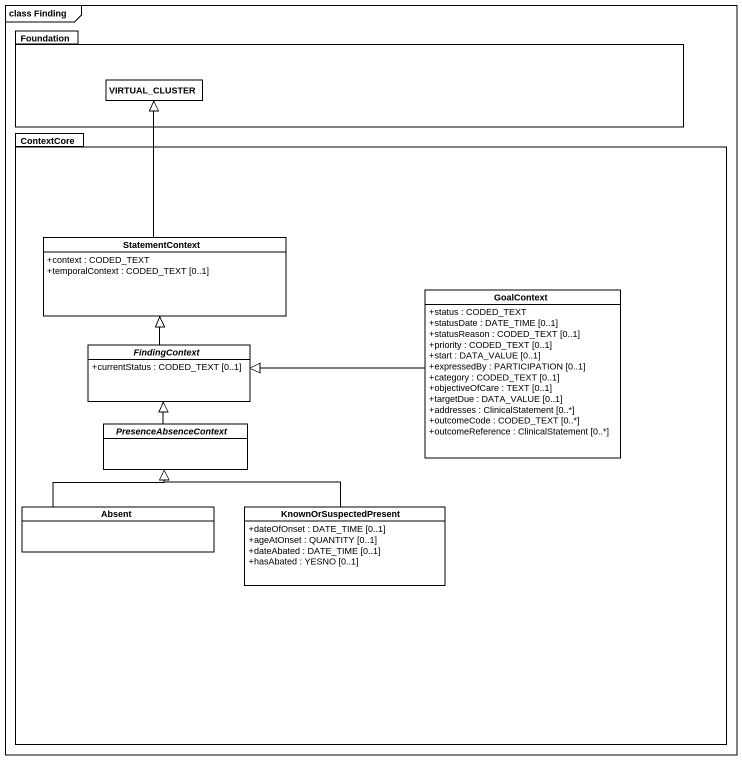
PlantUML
@startuml
mainframe class Finding
hide circle
hide empty members
skinparam classAttributeIconSize 0
package Foundation {
  class VIRTUAL_CLUSTER
}
package ContextCore {
  class StatementContext {
    +context : CODED_TEXT
    +temporalContext : CODED_TEXT [0..1]
  }
  class GoalContext {
    +status : CODED_TEXT
    +statusDate : DATE_TIME [0..1]
    +statusReason : CODED_TEXT [0..1]
    +priority : CODED_TEXT [0..1]
    +start : DATA_VALUE [0..1]
    +expressedBy : PARTICIPATION [0..1]
    +category : CODED_TEXT [0..1]
    +objectiveOfCare : TEXT [0..1]
    +targetDue : DATA_VALUE [0..1]
    +addresses : ClinicalStatement [0..*]
    +outcomeCode : CODED_TEXT [0..*]
    +outcomeReference : ClinicalStatement [0..*]
  }
  abstract class FindingContext {
    +currentStatus : CODED_TEXT [0..1]
  }
  abstract class PresenceAbsenceContext
  class Absent
  class KnownOrSuspectedPresent {
    +dateOfOnset : DATE_TIME [0..1]
    +ageAtOnset : QUANTITY [0..1]
    +dateAbated : DATE_TIME [0..1]
    +hasAbated : YESNO [0..1]
  }
}
StatementContext -up-|> VIRTUAL_CLUSTER
GoalContext -left-|> FindingContext
FindingContext -up-|> StatementContext
PresenceAbsenceContext -up-|> FindingContext
Absent -up-|> PresenceAbsenceContext
KnownOrSuspectedPresent -left-|> PresenceAbsenceContext
@enduml
